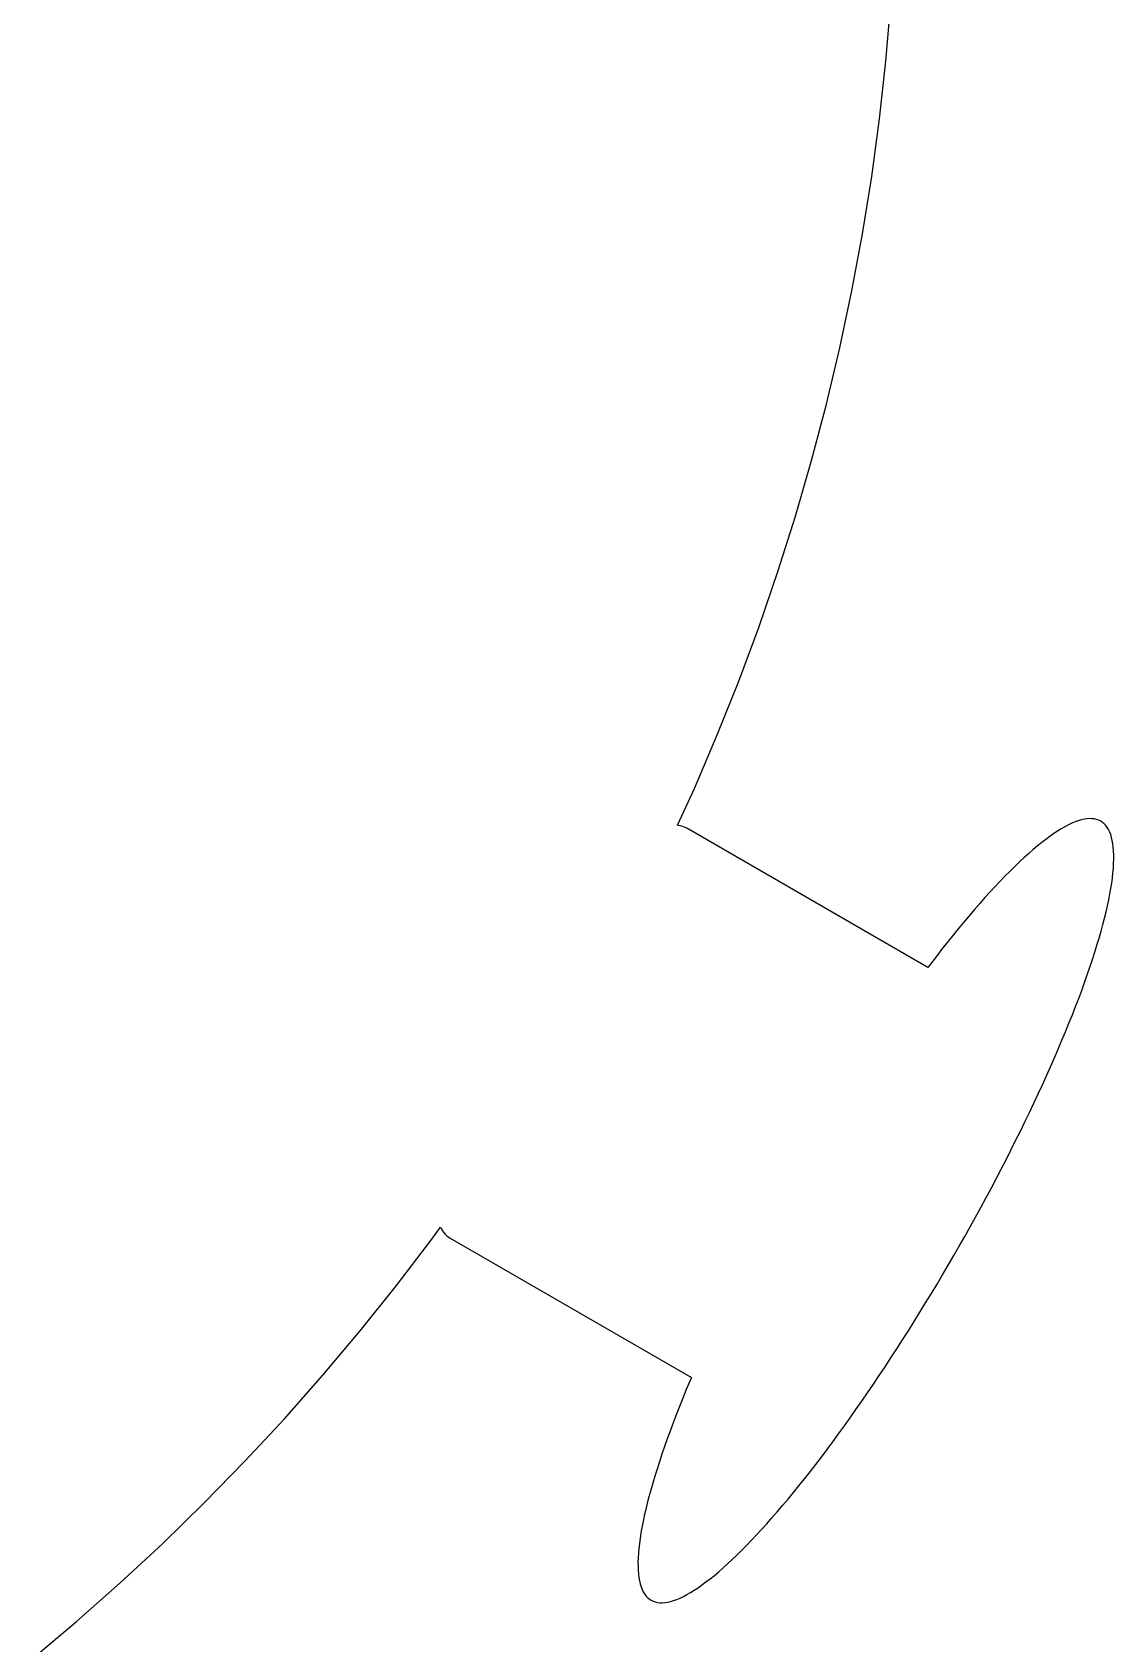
# Model space of a CAD drawing. Header units: metres. Extents: x -106 to 107, y -104 to 107.
# Drawn here: x 57.1 to 98.2, y -69 to -7.7 of the extents above; entities that cross this region are included whole.
import ezdxf

# ---------------------------------------------------------------- set-up
doc = ezdxf.new("R2010")
doc.units = ezdxf.units.M

msp = doc.modelspace()

# ---------------------------------------------------------------- linework, layer by layer
for p, q in [((89.5666, -8.82153), (89.7561, -6.6208)), ((89.3232, -11.017), (89.5666, -8.82153)), ((89.0259, -13.2057), (89.3232, -11.017)), ((88.675, -15.3866), (89.0259, -13.2057)), ((88.2707, -17.5581), (88.675, -15.3866)), ((87.8132, -19.7191), (88.2707, -17.5581)), ((87.3028, -21.8682), (87.8132, -19.7191)), ((86.7398, -24.0041), (87.3028, -21.8682)), ((86.1246, -26.1256), (86.7398, -24.0041)), ((85.4575, -28.2314), (86.1246, -26.1256)), ((84.739, -30.3201), (85.4575, -28.2314)), ((83.9693, -32.3905), (84.739, -30.3201)), ((83.1492, -34.4415), (83.9693, -32.3905)), ((82.2789, -36.4717), (83.1492, -34.4415)), ((81.6361, -37.875), (82.2789, -36.4717)), ((81.6722, -37.8786), (81.6361, -37.875)), ((81.7414, -37.8904), (81.6722, -37.8786)), ((81.8081, -37.907), (81.7414, -37.8904)), ((81.8721, -37.9283), (81.8081, -37.907)), ((81.9335, -37.9544), (81.8721, -37.9283)), ((81.9923, -37.9852), (81.9335, -37.9544)), ((91.1655, -43.2813), (81.9923, -37.9852)), ((96.373, -37.9314), (96.236, -38.01)), ((96.5057, -37.8617), (96.373, -37.9314)), ((96.6339, -37.8007), (96.5057, -37.8617)), ((96.7577, -37.7487), (96.6339, -37.8007)), ((96.8769, -37.7056), (96.7577, -37.7487)), ((96.9915, -37.6713), (96.8769, -37.7056)), ((97.1014, -37.6461), (96.9915, -37.6713)), ((97.2065, -37.6298), (97.1014, -37.6461)), ((97.3067, -37.6224), (97.2065, -37.6298)), ((97.4021, -37.6241), (97.3067, -37.6224)), ((97.4926, -37.6347), (97.4021, -37.6241)), ((97.578, -37.6543), (97.4926, -37.6347)), ((97.6584, -37.6829), (97.578, -37.6543)), ((97.7336, -37.7204), (97.6584, -37.6829)), ((97.8037, -37.7668), (97.7336, -37.7204)), ((97.8686, -37.8221), (97.8037, -37.7668)), ((97.9283, -37.8863), (97.8686, -37.8221)), ((97.9827, -37.9593), (97.9283, -37.8863)), ((98.0319, -38.0411), (97.9827, -37.9593)), ((95.489, -38.5328), (95.3279, -38.6629)), ((95.6464, -38.4111), (95.489, -38.5328)), ((95.7999, -38.2979), (95.6464, -38.4111)), ((95.9493, -38.1933), (95.7999, -38.2979)), ((96.0948, -38.0973), (95.9493, -38.1933)), ((96.236, -38.01), (96.0948, -38.0973)), ((98.0757, -38.1316), (98.0319, -38.0411)), ((98.1141, -38.2308), (98.0757, -38.1316)), ((98.1471, -38.3385), (98.1141, -38.2308)), ((98.1748, -38.4549), (98.1471, -38.3385)), ((98.197, -38.5797), (98.1748, -38.4549)), ((98.2139, -38.7129), (98.197, -38.5797)), ((94.8226, -39.1031), (94.6472, -39.2661)), ((94.9945, -38.9482), (94.8226, -39.1031)), ((95.163, -38.8014), (94.9945, -38.9482)), ((95.3279, -38.6629), (95.163, -38.8014)), ((98.2252, -38.8544), (98.2139, -38.7129)), ((98.2311, -39.0042), (98.2252, -38.8544)), ((98.2266, -39.3281), (98.2316, -39.1621)), ((98.2316, -39.1621), (98.2311, -39.0042)), ((94.1018, -39.8027), (93.9139, -39.9971)), ((94.2867, -39.616), (94.1018, -39.8027)), ((94.4685, -39.4371), (94.2867, -39.616)), ((94.6472, -39.2661), (94.4685, -39.4371)), ((98.1791, -39.8733), (98.2004, -39.6838)), ((98.2004, -39.6838), (98.2162, -39.502)), ((98.2162, -39.502), (98.2266, -39.3281)), ((93.5297, -40.4083), (93.3336, -40.6249)), ((93.7232, -40.199), (93.5297, -40.4083)), ((93.9139, -39.9971), (93.7232, -40.199)), ((98.0827, -40.4871), (98.1202, -40.2751)), ((98.1202, -40.2751), (98.1523, -40.0705)), ((98.1523, -40.0705), (98.1791, -39.8733)), ((93.1351, -40.8487), (92.9341, -41.0795)), ((93.3336, -40.6249), (93.1351, -40.8487)), ((97.9382, -41.1662), (97.9917, -40.9328)), ((97.9917, -40.9328), (98.0399, -40.7064)), ((98.0399, -40.7064), (98.0827, -40.4871)), ((92.5255, -41.5617), (92.3182, -41.8128)), ((92.7309, -41.3173), (92.5255, -41.5617)), ((92.9341, -41.0795), (92.7309, -41.3173)), ((97.7462, -41.9068), (97.8154, -41.6533)), ((97.8154, -41.6533), (97.8794, -41.4064)), ((97.8794, -41.4064), (97.9382, -41.1662)), ((92.1089, -42.0704), (91.8979, -42.3342)), ((92.3182, -41.8128), (92.1089, -42.0704)), ((97.5923, -42.4328), (97.6718, -42.1667)), ((97.6718, -42.1667), (97.7462, -41.9068)), ((91.4711, -42.8801), (91.2556, -43.1619)), ((91.6853, -42.6042), (91.4711, -42.8801)), ((91.8979, -42.3342), (91.6853, -42.6042)), ((97.4182, -42.9831), (97.5078, -42.705)), ((97.5078, -42.705), (97.5923, -42.4328)), ((91.2556, -43.1619), (91.1655, -43.2813)), ((97.2243, -43.5565), (97.3237, -43.267)), ((97.3237, -43.267), (97.4182, -42.9831)), ((97.0109, -44.1514), (97.12, -43.8513)), ((97.12, -43.8513), (97.2243, -43.5565)), ((96.7788, -44.7665), (96.8972, -44.4565)), ((96.8972, -44.4565), (97.0109, -44.1514)), ((96.5283, -45.4003), (96.6558, -45.0812)), ((96.6558, -45.0812), (96.7788, -44.7665)), ((96.2601, -46.0513), (96.3964, -45.7238)), ((96.3964, -45.7238), (96.5283, -45.4003)), ((95.9749, -46.7179), (96.1196, -46.3828)), ((96.1196, -46.3828), (96.2601, -46.0513)), ((95.6734, -47.3985), (95.8261, -47.0566)), ((95.8261, -47.0566), (95.9749, -46.7179)), ((95.3561, -48.0915), (95.5166, -47.7436)), ((95.5166, -47.7436), (95.6734, -47.3985)), ((95.1919, -48.4421), (95.3561, -48.0915)), ((94.8527, -49.1505), (95.0241, -48.7951)), ((95.0241, -48.7951), (95.1919, -48.4421)), ((94.4998, -49.867), (94.6779, -49.5078)), ((94.6779, -49.5078), (94.8527, -49.1505)), ((94.1341, -50.5899), (94.3185, -50.2277)), ((94.3185, -50.2277), (94.4998, -49.867)), ((93.9468, -50.9532), (94.1341, -50.5899)), ((93.5635, -51.6825), (93.7565, -51.3175)), ((93.7565, -51.3175), (93.9468, -50.9532)), ((93.1698, -52.4138), (93.3679, -52.048)), ((93.3679, -52.048), (93.5635, -51.6825)), ((92.9692, -52.7796), (93.1698, -52.4138)), ((72.2887, -53.6129), (72.6199, -53.1547)), ((72.6199, -53.1547), (72.6226, -53.1605)), ((72.6226, -53.1605), (72.6588, -53.2281)), ((72.6588, -53.2281), (72.6979, -53.2912)), ((72.6979, -53.2912), (72.7399, -53.3498)), ((92.5614, -53.5107), (92.7664, -53.1454)), ((92.7664, -53.1454), (92.9692, -52.7796)), ((70.9512, -55.3708), (72.2887, -53.6129)), ((72.7399, -53.3498), (72.7848, -53.4038)), ((72.7848, -53.4038), (72.8324, -53.4532)), ((72.8324, -53.4532), (72.883, -53.498)), ((72.883, -53.498), (72.9362, -53.5381)), ((72.9362, -53.5381), (72.9923, -53.5736)), ((72.9923, -53.5736), (82.1655, -58.8698)), ((92.1454, -54.2394), (92.3544, -53.8755)), ((92.3544, -53.8755), (92.5614, -53.5107)), ((91.9347, -54.6023), (92.1454, -54.2394)), ((91.5084, -55.3242), (91.7223, -54.964)), ((91.7223, -54.964), (91.9347, -54.6023)), ((69.5709, -57.0954), (70.9512, -55.3708)), ((91.0765, -56.0393), (91.2931, -55.6827)), ((91.2931, -55.6827), (91.5084, -55.3242)), ((90.8588, -56.3938), (91.0765, -56.0393)), ((90.4205, -57.0956), (90.6401, -56.746)), ((90.6401, -56.746), (90.8588, -56.3938)), ((68.1488, -58.7856), (69.5709, -57.0954)), ((89.9792, -57.7865), (90.2001, -57.4425)), ((90.2001, -57.4425), (90.4205, -57.0956)), ((89.536, -58.4646), (89.7578, -58.1272)), ((89.7578, -58.1272), (89.9792, -57.7865)), ((66.6856, -60.4403), (68.1488, -58.7856)), ((89.0919, -59.1285), (89.314, -58.7984)), ((89.314, -58.7984), (89.536, -58.4646)), ((81.9709, -59.3351), (81.8389, -59.6585)), ((82.1071, -59.0075), (81.9709, -59.3351)), ((82.1655, -58.8698), (82.1071, -59.0075)), ((88.8699, -59.4545), (89.0919, -59.1285)), ((81.7114, -59.9777), (81.5885, -60.2923)), ((81.8389, -59.6585), (81.7114, -59.9777)), ((88.4265, -60.0939), (88.648, -59.7764)), ((88.648, -59.7764), (88.8699, -59.4545)), ((65.1822, -62.0586), (66.6856, -60.4403)), ((81.47, -60.6023), (81.3563, -60.9074)), ((81.5885, -60.2923), (81.47, -60.6023)), ((87.985, -60.7151), (88.2055, -60.4069)), ((88.2055, -60.4069), (88.4265, -60.0939)), ((81.2472, -61.2075), (81.143, -61.5024)), ((81.3563, -60.9074), (81.2472, -61.2075)), ((87.5464, -61.3166), (87.7653, -61.0184)), ((87.7653, -61.0184), (87.985, -60.7151)), ((81.0435, -61.7918), (80.949, -62.0757)), ((81.143, -61.5024), (81.0435, -61.7918)), ((87.1117, -61.8969), (87.3285, -61.6095)), ((87.3285, -61.6095), (87.5464, -61.3166)), ((63.6396, -63.6396), (65.1822, -62.0586)), ((80.8595, -62.3538), (80.7749, -62.626)), ((80.949, -62.0757), (80.8595, -62.3538)), ((86.4693, -62.7246), (86.682, -62.4546)), ((86.682, -62.4546), (86.8961, -62.1787)), ((86.8961, -62.1787), (87.1117, -61.8969)), ((80.6954, -62.8921), (80.6211, -63.152)), ((80.7749, -62.626), (80.6954, -62.8921)), ((86.0491, -63.246), (86.2583, -62.9885)), ((86.2583, -62.9885), (86.4693, -62.7246)), ((62.0586, -65.1822), (63.6396, -63.6396)), ((80.4878, -63.6524), (80.4291, -63.8926)), ((80.5518, -63.4055), (80.4878, -63.6524)), ((80.6211, -63.152), (80.5518, -63.4055)), ((85.6363, -63.7416), (85.8417, -63.4971)), ((85.8417, -63.4971), (86.0491, -63.246)), ((80.3756, -64.126), (80.3274, -64.3524)), ((80.4291, -63.8926), (80.3756, -64.126)), ((85.0336, -64.4339), (85.2322, -64.2101)), ((85.2322, -64.2101), (85.4331, -63.9793)), ((85.4331, -63.9793), (85.6363, -63.7416)), ((80.247, -64.7837), (80.2149, -64.9884)), ((80.2845, -64.5717), (80.247, -64.7837)), ((80.3274, -64.3524), (80.2845, -64.5717)), ((84.4533, -65.0618), (84.6441, -64.8599)), ((84.6441, -64.8599), (84.8375, -64.6505)), ((84.8375, -64.6505), (85.0336, -64.4339)), ((60.4403, -66.6856), (62.0586, -65.1822)), ((80.151, -65.5568), (80.1406, -65.7307)), ((80.1669, -65.375), (80.151, -65.5568)), ((80.1882, -65.1855), (80.1669, -65.375)), ((80.2149, -64.9884), (80.1882, -65.1855)), ((83.8987, -65.6217), (84.0805, -65.4428)), ((84.0805, -65.4428), (84.2654, -65.2561)), ((84.2654, -65.2561), (84.4533, -65.0618)), ((80.1406, -65.7307), (80.1356, -65.8967)), ((80.1356, -65.8967), (80.1361, -66.0546)), ((80.1361, -66.0546), (80.142, -66.2044)), ((83.2042, -66.2574), (83.3727, -66.1107)), ((83.3727, -66.1107), (83.5447, -65.9557)), ((83.5447, -65.9557), (83.72, -65.7927)), ((83.72, -65.7927), (83.8987, -65.6217)), ((58.7856, -68.1488), (60.4403, -66.6856)), ((80.142, -66.2044), (80.1534, -66.3459)), ((80.1534, -66.3459), (80.1702, -66.4791)), ((80.1702, -66.4791), (80.1924, -66.604)), ((80.1924, -66.604), (80.2201, -66.7203)), ((80.2201, -66.7203), (80.2531, -66.8281)), ((82.4179, -66.8656), (82.5674, -66.7609)), ((82.5674, -66.7609), (82.7208, -66.6477)), ((82.7208, -66.6477), (82.8782, -66.526)), ((82.8782, -66.526), (83.0394, -66.3959)), ((83.0394, -66.3959), (83.2042, -66.2574)), ((80.2531, -66.8281), (80.2916, -66.9272)), ((80.2916, -66.9272), (80.3354, -67.0177)), ((80.3354, -67.0177), (80.3845, -67.0995)), ((80.3845, -67.0995), (80.4389, -67.1725)), ((80.4389, -67.1725), (80.4986, -67.2367)), ((80.4986, -67.2367), (80.5635, -67.292)), ((80.5635, -67.292), (80.6336, -67.3385)), ((80.6336, -67.3385), (80.7089, -67.3759)), ((80.7089, -67.3759), (80.7892, -67.4045)), ((81.2659, -67.4128), (81.3757, -67.3875)), ((81.3757, -67.3875), (81.4903, -67.3533)), ((81.4903, -67.3533), (81.6095, -67.3101)), ((81.6095, -67.3101), (81.7333, -67.2581)), ((81.7333, -67.2581), (81.8615, -67.1972)), ((81.8615, -67.1972), (81.9942, -67.1274)), ((81.9942, -67.1274), (82.1312, -67.0488)), ((82.1312, -67.0488), (82.2725, -66.9615)), ((82.2725, -66.9615), (82.4179, -66.8656)), ((80.7892, -67.4045), (80.8747, -67.4241)), ((80.8747, -67.4241), (80.9651, -67.4347)), ((80.9651, -67.4347), (81.0605, -67.4364)), ((81.0605, -67.4364), (81.1608, -67.4291)), ((81.1608, -67.4291), (81.2659, -67.4128)), ((57.0954, -69.5709), (58.7856, -68.1488))]:
    msp.add_line(p, q)

doc.saveas('drawing.dxf')
